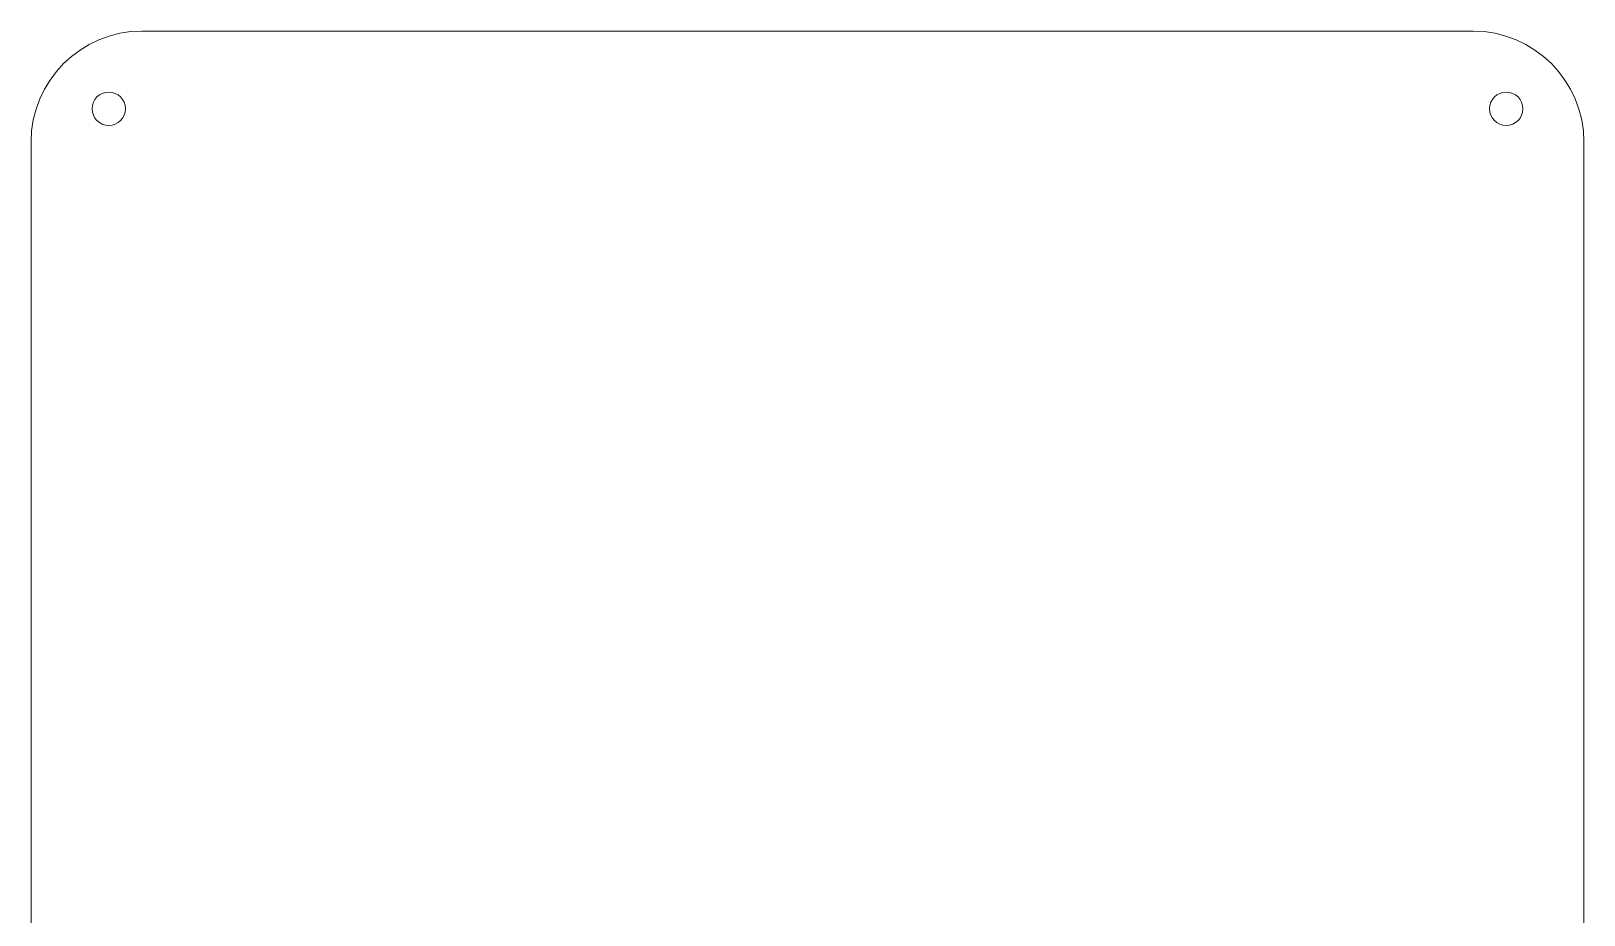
# Model space of a CAD drawing. Header units: inches. Extents: x 5 to 295, y -169 to -10.
# Drawn here: x 155 to 295, y -89.7 to -10 of the extents above; entities that cross this region are included whole.
import ezdxf

# ---------------------------------------------------------------- set-up
doc = ezdxf.new("R2010")
doc.units = ezdxf.units.IN
doc.header["$MEASUREMENT"] = 0
doc.layers.add('_U+5716_U+5C64 1', color=7, linetype='Continuous')

msp = doc.modelspace()

# ---------------------------------------------------------------- linework, layer by layer
at = {"layer": '_U+5716_U+5C64 1', "lineweight": 0}
for points, knots in [([(285, -150), (285, -150), (165, -150), (165, -150), (159.5, -150), (155, -145.5), (155, -140), (155, -140), (155, -20), (155, -20), (155, -14.5), (159.5, -10), (165, -10), (165, -10), (285, -10), (285, -10), (290.5, -10), (295, -14.5), (295, -20), (295, -20), (295, -140), (295, -140), (295, -145.5), (290.5, -150), (285, -150)], [0, 0, 0, 0, 1, 1, 1, 2, 2, 2, 3, 3, 3, 4, 4, 4, 5, 5, 5, 6, 6, 6, 7, 7, 7, 8, 8, 8, 8]), ([(163.5, -17), (163.5, -17.83), (162.83, -18.5), (162, -18.5), (161.17, -18.5), (160.5, -17.83), (160.5, -17), (160.5, -16.17), (161.17, -15.5), (162, -15.5), (162.83, -15.5), (163.5, -16.17), (163.5, -17)], [0, 0, 0, 0, 1, 1, 1, 2, 2, 2, 3, 3, 3, 4, 4, 4, 4]), ([(289.5, -17), (289.5, -17.83), (288.83, -18.5), (288, -18.5), (287.17, -18.5), (286.5, -17.83), (286.5, -17), (286.5, -16.17), (287.17, -15.5), (288, -15.5), (288.83, -15.5), (289.5, -16.17), (289.5, -17)], [0, 0, 0, 0, 1, 1, 1, 2, 2, 2, 3, 3, 3, 4, 4, 4, 4])]:
    msp.add_open_spline(points, degree=3, knots=knots, dxfattribs=at)

doc.saveas('drawing.dxf')
